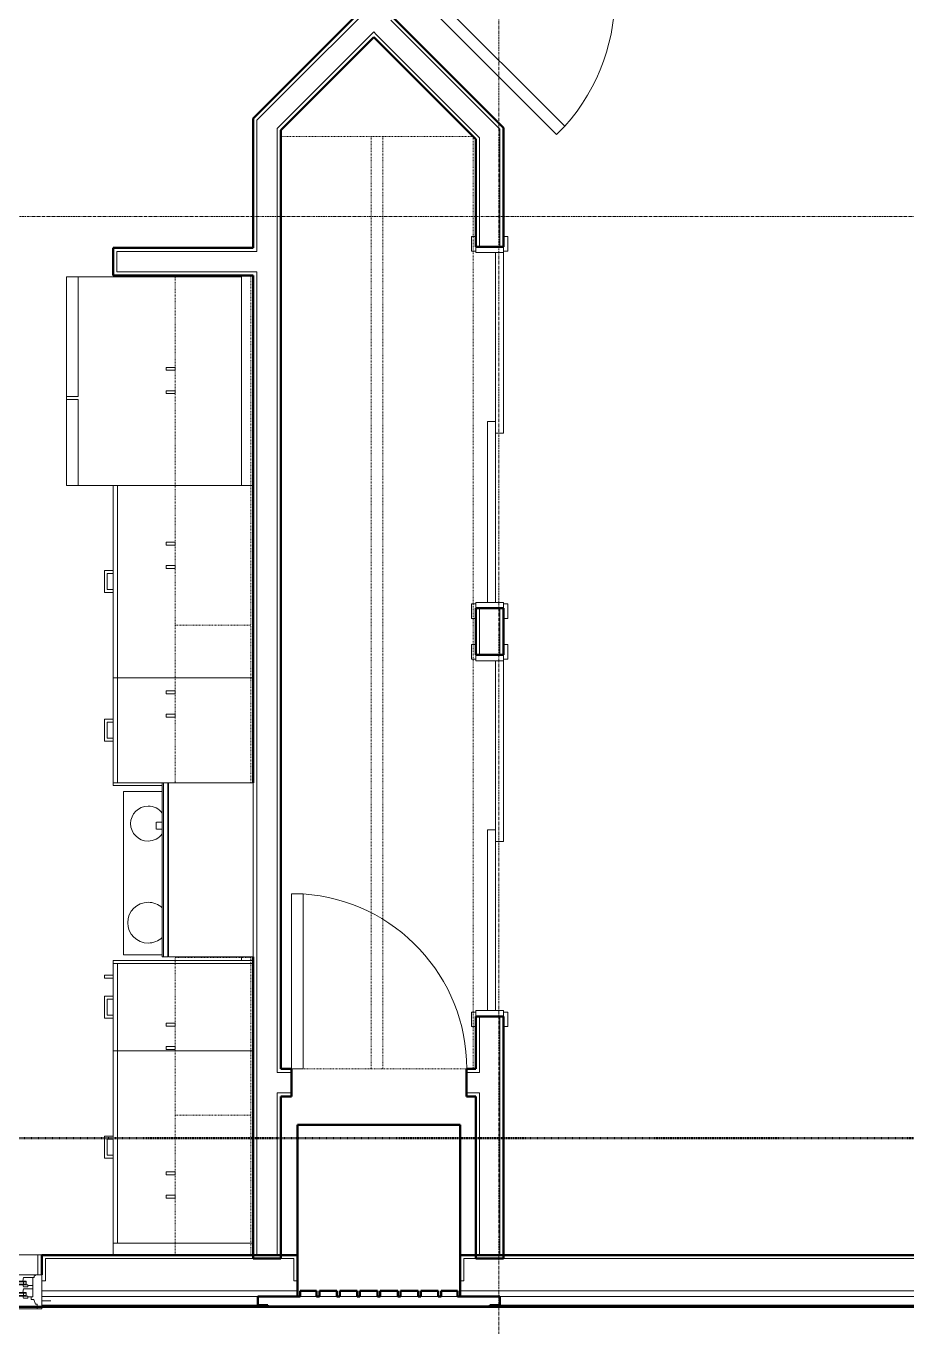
# Model space of a CAD drawing. Header units: inches. Extents: x -4218 to -1830, y 9767 to 12426.
# Drawn here: x -3562.4 to -3411.3, y 9976.7 to 10199.8 of the extents above; entities that cross this region are included whole.
import ezdxf

# ---------------------------------------------------------------- set-up
doc = ezdxf.new("R2010")
doc.units = ezdxf.units.IN
doc.header["$MEASUREMENT"] = 0
for name, pattern in [('Dash', [0.25, 0.125, -0.125]), ('Dash 1_16_', [0.125, 0.0625, -0.0625]), ('Grid Line 1_2_', [0.875, 0.5, -0.125, 0.125, -0.125])]:
    doc.linetypes.add(name, pattern=pattern)
for name, color, linetype, lineweight in [('0-1', 7, 'Continuous', 5), ('0-2', 252, 'Continuous', 9), ('A-DOOR-1', 10, 'Continuous', 9), ('A-DOOR-2', 50, 'Continuous', 20), ('A-DOOR-FRAM-1', 50, 'Continuous', 20), ('A-GENM', 5, 'Continuous', 9), ('A-GENM-6', 5, 'Continuous', 50), ('A-GLAZ-1', 151, 'Continuous', 9), ('A-GLAZ-2', 151, 'Continuous', 20), ('A-GLAZ-3', 151, 'Continuous', 50), ('A-WALL', 113, 'Continuous', 13), ('A-WALL-1', 7, 'Continuous', 50), ('A-WALL-2', 250, 'Continuous', 13), ('A-WALL-7', 113, 'Continuous', 9), ('A-WALL-8', 113, 'Continuous', 50), ('C-PROP-LINE-1', 91, 'Dash 1_16_', 50), ('Q-CASE-1', 253, 'Continuous', 9), ('Q-CASE-2', 252, 'Continuous', 9), ('Q-CASE-3', 10, 'Continuous', 9), ('Q-CASE-4', 10, 'Dash', 9), ('Q-CASE-5', 254, 'Continuous', 9), ('Q-CASE-HDLN-1', 10, 'Dash', 9), ('Q-SPCQ-1', 10, 'Continuous', 9), ('S-GRID-1', 1, 'Grid Line 1_2_', 9)]:
    doc.layers.add(name, color=color, linetype=linetype, lineweight=lineweight)

# ---------------------------------------------------------------- blocks, each defined once
blk = doc.blocks.new('SWING - SINGLE - FLUSH - 30_ x 70_ - MAGIC PAK DOOR - ACOUSTICAL SEAL - IN CLOSET-3199408-BACKGROUND - 2ND FLOOR')
at = {"layer": 'A-DOOR-1'}
blk.add_arc((15, -2.375), 30.067, 180, 266.18593, dxfattribs=at)
at = {"layer": 'A-DOOR-2'}
for p, q in [((13, -2.375), (13, -32.375)), ((15, -2.375), (13, -2.375)), ((15, -2.375), (15, -32.375)), ((15, -32.375), (13, -32.375))]:
    blk.add_line(p, q, dxfattribs=at)
blk = doc.blocks.new('OD_CW_Closet - OD_CW_Closet-2062944-BACKGROUND - 2ND FLOOR')
at = {"layer": 'Q-CASE-HDLN-1'}
for p, q in [((160.64, 24), (0.74, 24)), ((0.74, 24), (0.74, -9)), ((160.64, -9), (160.64, 24)), ((0.74, 8.5), (160.64, 8.5)), ((0.74, 6.5), (160.64, 6.5)), ((0.74, -9), (160.64, -9))]:
    blk.add_line(p, q, dxfattribs=at)
blk = doc.blocks.new('SLIDING - FLUSH - 5-0 x 6-8-3203585-BACKGROUND - 2ND FLOOR')
at = {"layer": 'A-DOOR-1'}
for p, q in [((-30.25, 3), (-32.75, 3)), ((-32.75, 3), (-32.75, 2.25)), ((-32.75, 2.25), (-30.25, 2.25)), ((-30.25, 2.25), (-30.25, 3)), ((30.25, 3), (30.25, 2.25)), ((32.75, 3), (30.25, 3)), ((30.25, 2.25), (32.75, 2.25)), ((32.75, 2.25), (32.75, 3)), ((-30.25, -2.5), (-32.75, -2.5)), ((-32.75, -2.5), (-32.75, -3.25)), ((-32.75, -3.25), (-30.25, -3.25)), ((-30.25, -3.25), (-30.25, -2.5)), ((32.75, -2.5), (30.25, -2.5)), ((30.25, -2.5), (30.25, -3.25)), ((30.25, -3.25), (32.75, -3.25)), ((32.75, -3.25), (32.75, -2.5))]:
    blk.add_line(p, q, dxfattribs=at)
at = {"layer": 'A-DOOR-2'}
for p, q in [((1, 2.25), (-30, 2.25)), ((-30, 2.25), (-30, 0.87)), ((1, 0.87), (1, 2.25)), ((-30, 0.87), (1, 0.87)), ((30, 0.87), (-1, 0.87)), ((-1, 0.87), (-1, -0.5)), ((30, -0.5), (30, 0.87)), ((-1, -0.5), (30, -0.5))]:
    blk.add_line(p, q, dxfattribs=at)
at = {"layer": 'A-DOOR-FRAM-1'}
for p, q in [((-30, 2.25), (-31, 2.25)), ((-31, 2.25), (-31, -2.5)), ((-30, -2.5), (-30, 2.25)), ((31, 2.25), (30, 2.25)), ((30, 2.25), (30, -2.5)), ((31, -2.5), (31, 2.25)), ((-31, -2.5), (-30, -2.5)), ((30, -2.5), (31, -2.5))]:
    blk.add_line(p, q, dxfattribs=at)
blk = doc.blocks.new('SWING - SINGLE - FLUSH - 2-10 x 6-8 - PRIVACY-3199407-BACKGROUND - 2ND FLOOR')
at = {"layer": 'A-DOOR-1'}
blk.add_arc((17, 2.37), 34.07, 93.3657, 180, dxfattribs=at)
at = {"layer": 'A-DOOR-2'}
for p, q in [((15, 2.37), (15, 36.38)), ((17, 36.38), (15, 36.38)), ((17, 2.37), (17, 36.38)), ((17, 2.37), (15, 2.37))]:
    blk.add_line(p, q, dxfattribs=at)
at = {"layer": 'A-DOOR-FRAM-1'}
for p, q in [((-17, 3.37), (-20, 3.37)), ((-20, 3.37), (-20, 2.37)), ((-20, 2.37), (-17, 2.37)), ((-17, 2.37), (-17, 3.37)), ((20, 3.37), (17, 3.37)), ((17, 3.37), (17, 2.37)), ((17, 2.37), (20, 2.37)), ((20, 2.37), (20, 3.37)), ((-17, -2.38), (-20, -2.38)), ((-20, -2.38), (-20, -3.38)), ((-20, -3.38), (-17, -3.38)), ((-17, -3.38), (-17, -2.38)), ((20, -2.38), (17, -2.38)), ((17, -2.38), (17, -3.38)), ((17, -3.38), (20, -3.38)), ((20, -3.38), (20, -2.38))]:
    blk.add_line(p, q, dxfattribs=at)
blk = doc.blocks.new('Refrigerator_-_Side-by-Side_6047 - 36_ X 30_-1372843-BACKGROUND - 2ND FLOOR')
at = {"layer": 'Q-SPCQ-1'}
for p, q in [((-17.88, 15.58), (17.87, 15.58)), ((-17.88, -14.42), (-17.88, 15.58)), ((-17.88, 15.58), (-3.13, 15.58)), ((-17.88, 15.58), (-17.88, 13.58)), ((-3.13, 13.58), (-17.88, 13.58)), ((-3.13, 13.58), (-3.13, 15.58)), ((-2.63, 15.58), (17.87, 15.58)), ((-2.63, 15.58), (-2.63, 13.58)), ((17.87, 13.58), (-2.63, 13.58)), ((17.87, 15.58), (17.87, -14.42)), ((17.87, 13.58), (17.87, 15.58)), ((17.87, -14.42), (-17.88, -14.42))]:
    blk.add_line(p, q, dxfattribs=at)
blk = doc.blocks.new('Range - 24_ x 30_-V7-BACKGROUND - 2ND FLOOR')
at = {"layer": 'Q-SPCQ-1'}
blk.add_line((0, -22), (0.62, -22), dxfattribs=at)
for centre, radius, start, end in [((6.5, -6), 3.5, 360, 180), ((23.5, -6), 3, 0, 180), ((6.5, -6), 3.5, 180, 223.5602), ((6.5, -6), 3.5, 316.3935, 0), ((23.5, -6), 3, 180, 233.8773), ((23.5, -6), 3, 306.1227, 0), ((6.5, -6), 3.5, 261.0228, 278.9772)]:
    blk.add_arc(centre, radius, start, end, dxfattribs=at)
blk = doc.blocks.new('300 Series Wall Hung Cabinet_302 - 24_ X 36_-2573645-BACKGROUND - 2ND FLOOR')
at = {"layer": 'Q-CASE-3'}
for p, q in [((-1.76, 14.69), (-2.25, 14.69)), ((-2.25, 14.69), (-2.25, 13.19)), ((-1.76, 13.19), (-1.76, 14.69)), ((2.24, 14.69), (1.75, 14.69)), ((1.75, 14.69), (1.75, 13.19)), ((2.24, 13.19), (2.24, 14.69)), ((-1.76, 13.19), (-2.25, 13.19)), ((2.24, 13.19), (1.75, 13.19))]:
    blk.add_line(p, q, dxfattribs=at)
at = {"layer": 'Q-CASE-4'}
for p, q in [((-12, 0.19), (-12, 13.19)), ((-12, 13.19), (12, 13.19)), ((12, 13.19), (12, 0.19)), ((12, 0.19), (-12, 0.19))]:
    blk.add_line(p, q, dxfattribs=at)
blk = doc.blocks.new('300 Series Wall Hung Cabinet_302 - 27_ X 36_-2604985-BACKGROUND - 2ND FLOOR')
at = {"layer": 'Q-CASE-3'}
for p, q in [((-2.25, -13.19), (-1.76, -13.19)), ((-2.25, -13.19), (-2.25, -14.69)), ((-1.76, -14.69), (-1.76, -13.19)), ((1.75, -13.19), (2.24, -13.19)), ((1.75, -13.19), (1.75, -14.69)), ((2.24, -14.69), (2.24, -13.19)), ((-2.25, -14.69), (-1.76, -14.69)), ((1.75, -14.69), (2.24, -14.69))]:
    blk.add_line(p, q, dxfattribs=at)
at = {"layer": 'Q-CASE-4'}
for p, q in [((13.5, -0.19), (-13.5, -0.19)), ((-13.5, -0.19), (-13.5, -13.19)), ((13.5, -13.19), (13.5, -0.19)), ((-13.5, -13.19), (13.5, -13.19))]:
    blk.add_line(p, q, dxfattribs=at)
blk = doc.blocks.new('Single Door 1 Drawer 211 - 211 Base Cabinet Single Door1 Drawer 15_-2709781-BACKGROUND - 2ND FLOOR')
at = {"layer": 'Q-CASE-1'}
for p, q in [((1.73, 24), (1.24, 24)), ((-11.26, 0.37), (-11.26, 0)), ((3.74, 0), (3.74, 0.37))]:
    blk.add_line(p, q, dxfattribs=at)
at = {"layer": 'Q-CASE-2'}
for p, q in [((-11.26, 24), (3.74, 24)), ((-11.26, 23.25), (-11.26, 24)), ((3.74, 23.25), (-11.26, 23.25)), ((-11.26, 23.25), (-11.26, 0.37)), ((-5.14, 24), (-5.64, 24)), ((-2.39, 24), (-1.89, 24)), ((1.73, 24), (1.24, 24)), ((3.74, 24), (3.74, 23.25)), ((3.74, 0.37), (3.74, 23.25))]:
    blk.add_line(p, q, dxfattribs=at)
at = {"layer": 'Q-CASE-3'}
for p, q in [((-1.89, 25.5), (-5.64, 25.5)), ((-5.64, 25.5), (-5.64, 24)), ((-5.14, 24), (-5.14, 25)), ((-5.14, 25), (-2.39, 25)), ((-2.39, 25), (-2.39, 24)), ((-1.89, 24), (-1.89, 25.5)), ((1.73, 25.5), (1.24, 25.5)), ((1.24, 25.5), (1.24, 24)), ((1.73, 24), (1.73, 25.5))]:
    blk.add_line(p, q, dxfattribs=at)
at = {"layer": 'Q-CASE-5'}
blk.add_line((-11.26, 0), (3.74, 0), dxfattribs=at)
blk = doc.blocks.new('Base Cabinet 3 Drawer 230 - Base Cabinet 3 Drawer 230 33_-2568065-BACKGROUND - 2ND FLOOR')
at = {"layer": 'Q-CASE-1'}
for p, q in [((-15.76, -0.37), (-15.76, 0)), ((-15.76, -23.25), (-15.76, -2)), ((17.24, 0), (17.24, -0.37)), ((-15.76, -23.25), (-15.76, -24)), ((-1.14, -24), (-0.64, -24)), ((2.61, -24), (2.11, -24))]:
    blk.add_line(p, q, dxfattribs=at)
at = {"layer": 'Q-CASE-2'}
for p, q in [((-15.76, -2), (-15.76, -0.37)), ((17.24, -0.37), (17.24, -23.25)), ((17.24, -23.25), (-15.76, -23.25)), ((-15.76, -24), (17.24, -24)), ((-1.14, -24), (-0.64, -24)), ((2.61, -24), (2.11, -24)), ((17.24, -24), (17.24, -23.25))]:
    blk.add_line(p, q, dxfattribs=at)
at = {"layer": 'Q-CASE-3'}
for p, q in [((-1.14, -24), (-1.14, -25.5)), ((-0.64, -25), (-0.64, -24)), ((2.11, -24), (2.11, -25)), ((2.61, -25.5), (2.61, -24)), ((-1.14, -25.5), (2.61, -25.5)), ((2.11, -25), (-0.64, -25))]:
    blk.add_line(p, q, dxfattribs=at)
at = {"layer": 'Q-CASE-5'}
for p, q in [((-15.76, 0), (17.24, 0)), ((-1.14, -24), (-0.64, -24)), ((2.61, -24), (2.11, -24))]:
    blk.add_line(p, q, dxfattribs=at)
blk = doc.blocks.new('300 Series Wall Hung Cabinet_302 - 18_ x 36_-2359323-BACKGROUND - 2ND FLOOR')
at = {"layer": 'Q-CASE-3'}
for p, q in [((-1.76, 14.69), (-2.25, 14.69)), ((-2.25, 14.69), (-2.25, 13.19)), ((-1.76, 13.19), (-1.76, 14.69)), ((2.24, 14.69), (1.75, 14.69)), ((1.75, 14.69), (1.75, 13.19)), ((2.24, 13.19), (2.24, 14.69)), ((-1.76, 13.19), (-2.25, 13.19)), ((2.24, 13.19), (1.75, 13.19))]:
    blk.add_line(p, q, dxfattribs=at)
at = {"layer": 'Q-CASE-4'}
for p, q in [((-18, 0.19), (-18, 13.19)), ((-18, 13.19), (18, 13.19)), ((18, 13.19), (18, 0.19)), ((18, 0.19), (-18, 0.19))]:
    blk.add_line(p, q, dxfattribs=at)
blk = doc.blocks.new('Base Cabinet 4 Drawer 254 - Base Cabinet 4 Drawer 254 18_-2579089-BACKGROUND - 2ND FLOOR')
at = {"layer": 'Q-CASE-1'}
for p, q in [((-0.64, 24), (-1.14, 24)), ((2.11, 24), (2.61, 24)), ((9.74, 0), (9.74, 0.37))]:
    blk.add_line(p, q, dxfattribs=at)
at = {"layer": 'Q-CASE-2'}
for p, q in [((-8.26, 24), (9.74, 24)), ((-8.26, 23.25), (-8.26, 24)), ((9.74, 23.25), (-8.26, 23.25)), ((-8.26, 23.25), (-8.26, 15.6)), ((-0.64, 24), (-1.14, 24)), ((2.11, 24), (2.61, 24)), ((9.74, 24), (9.74, 23.25)), ((9.74, 0.37), (9.74, 23.25)), ((-8.26, 14.61), (-8.26, 14.49))]:
    blk.add_line(p, q, dxfattribs=at)
at = {"layer": 'Q-CASE-3'}
for p, q in [((2.61, 25.5), (-1.14, 25.5)), ((-1.14, 25.5), (-1.14, 24)), ((-0.64, 24), (-0.64, 25)), ((-0.64, 25), (2.11, 25)), ((2.11, 25), (2.11, 24)), ((2.61, 24), (2.61, 25.5))]:
    blk.add_line(p, q, dxfattribs=at)
at = {"layer": 'Q-CASE-5'}
for p, q in [((-0.64, 24), (-1.14, 24)), ((-0.64, 24), (-1.14, 24)), ((2.11, 24), (2.61, 24)), ((2.11, 24), (2.61, 24)), ((-8.26, 0), (9.74, 0))]:
    blk.add_line(p, q, dxfattribs=at)
blk = doc.blocks.new('300 Series Wall Hung Cabinet_302 - 24_ X 36_-2573584-BACKGROUND - 2ND FLOOR')
at = {"layer": 'Q-CASE-3'}
for p, q in [((-2.25, -13.19), (-1.76, -13.19)), ((-2.25, -13.19), (-2.25, -14.69)), ((-1.76, -14.69), (-1.76, -13.19)), ((1.75, -13.19), (2.24, -13.19)), ((1.75, -13.19), (1.75, -14.69)), ((2.24, -14.69), (2.24, -13.19)), ((-2.25, -14.69), (-1.76, -14.69)), ((1.75, -14.69), (2.24, -14.69))]:
    blk.add_line(p, q, dxfattribs=at)
at = {"layer": 'Q-CASE-4'}
for p, q in [((12, -0.19), (-12, -0.19)), ((-12, -0.19), (-12, -13.19)), ((12, -13.19), (12, -0.19)), ((-12, -13.19), (12, -13.19))]:
    blk.add_line(p, q, dxfattribs=at)
blk = doc.blocks.new('30quot_MicrowaveVent_11166 - 70cm miele oven-2804781-BACKGROUND - 2ND FLOOR')
at = {"layer": 'Q-CASE-3'}
for p, q in [((8.88, 16.6), (7.69, 16.6)), ((7.69, 15.63), (7.69, 16.55)), ((8.88, 16.55), (8.88, 15.63)), ((15.68, 15.6), (-14.2, 15.6)), ((-14.2, 15.39), (-14.2, 15.6)), ((-14.2, 14.61), (-14.2, 15.39)), ((15.68, 15.39), (-14.2, 15.39)), ((15.68, 14.61), (-14.2, 14.61)), ((-14.2, 0), (-14.2, 14.49)), ((-14.2, 14.49), (15.68, 14.49)), ((15.68, 15.6), (15.68, 15.39)), ((15.68, 15.39), (15.68, 14.61)), ((15.68, 14.49), (15.68, 0)), ((-14.2, 0), (15.68, 0))]:
    blk.add_line(p, q, dxfattribs=at)
blk = doc.blocks.new('Base Cabinet 3 Drawer 230 - Base Cabinet 3 Drawer 230 33_-V121-BACKGROUND - 2ND FLOOR')
at = {"layer": 'Q-CASE-1'}
for p, q in [((-0.64, 24), (-1.14, 24)), ((2.11, 24), (2.61, 24)), ((-15.76, 0.37), (-15.76, 0)), ((17.24, 0), (17.24, 0.37))]:
    blk.add_line(p, q, dxfattribs=at)
at = {"layer": 'Q-CASE-2'}
for p, q in [((-15.76, 24), (17.24, 24)), ((-15.76, 23.25), (-15.76, 24)), ((17.24, 23.25), (-15.76, 23.25)), ((-15.76, 23.25), (-15.76, 0.37)), ((-0.64, 24), (-1.14, 24)), ((2.11, 24), (2.61, 24)), ((17.24, 24), (17.24, 23.25)), ((17.24, 0.37), (17.24, 23.25))]:
    blk.add_line(p, q, dxfattribs=at)
at = {"layer": 'Q-CASE-3'}
for p, q in [((2.61, 25.5), (-1.14, 25.5)), ((-1.14, 25.5), (-1.14, 24)), ((-0.64, 24), (-0.64, 25)), ((-0.64, 25), (2.11, 25)), ((2.11, 25), (2.11, 24)), ((2.61, 24), (2.61, 25.5))]:
    blk.add_line(p, q, dxfattribs=at)
at = {"layer": 'Q-CASE-5'}
for p, q in [((-0.64, 24), (-1.14, 24)), ((2.11, 24), (2.61, 24)), ((-15.76, 0), (17.24, 0))]:
    blk.add_line(p, q, dxfattribs=at)
blk = doc.blocks.new('300 Series Wall Hung Cabinet_302 - 27_ X 36_-2605031-BACKGROUND - 2ND FLOOR')
at = {"layer": 'Q-CASE-3'}
for p, q in [((-1.76, 14.69), (-2.25, 14.69)), ((-2.25, 14.69), (-2.25, 13.19)), ((-1.76, 13.19), (-1.76, 14.69)), ((2.24, 14.69), (1.75, 14.69)), ((1.75, 14.69), (1.75, 13.19)), ((2.24, 13.19), (2.24, 14.69)), ((-1.76, 13.19), (-2.25, 13.19)), ((2.24, 13.19), (1.75, 13.19))]:
    blk.add_line(p, q, dxfattribs=at)
at = {"layer": 'Q-CASE-4'}
for p, q in [((-13.5, 0.19), (-13.5, 13.19)), ((-13.5, 13.19), (13.5, 13.19)), ((13.5, 13.19), (13.5, 0.19)), ((13.5, 0.19), (-13.5, 0.19))]:
    blk.add_line(p, q, dxfattribs=at)
blk = doc.blocks.new('CTR - 1st Phase - Unit Layouts_rvt-1-BACKGROUND - 2ND FLOOR')
at = {"layer": 'A-WALL-1'}
for p, q in [((-3498.83, 10208.63), (-3518.75, 10188.71)), ((-3485.29, 10187.14), (-3499.45, 10201.3)), ((-3518.75, 10181.99), (-3502.8, 10197.94)), ((-3502.8, 10197.94), (-3485.29, 10180.42)), ((-3518.75, 10188.71), (-3522.87, 10184.59)), ((-3481.16, 10183.01), (-3485.29, 10187.14)), ((-3522.87, 10184.59), (-3523.5, 10183.96)), ((-3523.5, 10183.96), (-3523.5, 10161.81)), ((-3518.75, 10020.99), (-3518.75, 10181.99)), ((-3480.54, 10182.39), (-3481.16, 10183.01)), ((-3480.54, 10161.99), (-3480.54, 10182.39)), ((-3485.29, 10180.42), (-3485.29, 10161.99)), ((-3523.5, 10161.81), (-3547.5, 10161.81)), ((-3547.5, 10161.81), (-3547.5, 10161.19)), ((-3547.5, 10161.19), (-3547.5, 10157.69)), ((-3485.29, 10161.99), (-3480.54, 10161.99)), ((-3547.5, 10157.69), (-3547.5, 10157.06)), ((-3547.5, 10157.06), (-3523.5, 10157.06)), ((-3523.5, 10157.06), (-3523.5, 10070.06)), ((-3480.54, 10099.99), (-3485.29, 10099.99)), ((-3485.29, 10099.99), (-3485.29, 10091.99)), ((-3480.54, 10091.99), (-3480.54, 10099.99)), ((-3485.29, 10091.99), (-3480.54, 10091.99)), ((-3523.5, 10040.18), (-3523.5, 9988.44)), ((-3480.54, 10029.99), (-3485.29, 10029.99)), ((-3485.29, 10029.99), (-3485.29, 10020.99)), ((-3480.54, 9988.44), (-3480.54, 10029.99)), ((-3516.91, 10020.99), (-3518.75, 10020.99)), ((-3516.91, 10016.24), (-3516.91, 10020.99)), ((-3485.29, 10020.99), (-3486.91, 10020.99)), ((-3486.91, 10020.99), (-3486.91, 10016.24)), ((-3518.75, 9988.44), (-3518.75, 10016.24)), ((-3518.75, 10016.24), (-3516.91, 10016.24)), ((-3486.91, 10016.24), (-3485.29, 10016.24)), ((-3485.29, 10016.24), (-3485.29, 9988.44)), ((-3523.5, 9988.44), (-3522.87, 9988.44)), ((-3522.87, 9988.44), (-3519.37, 9988.44)), ((-3519.37, 9988.44), (-3518.75, 9988.44)), ((-3485.29, 9988.44), (-3484.66, 9988.44)), ((-3484.66, 9988.44), (-3481.16, 9988.44)), ((-3481.16, 9988.44), (-3480.54, 9988.44))]:
    blk.add_line(p, q, dxfattribs=at)
at = {"layer": 'A-WALL-2'}
for p, q in [((-3498.39, 10208.19), (-3518.75, 10187.83)), ((-3502.8, 10198.82), (-3518.75, 10182.88)), ((-3502.8, 10198.82), (-3502.36, 10198.38)), ((-3499.89, 10200.86), (-3485.29, 10186.25)), ((-3502.36, 10198.38), (-3485.29, 10181.3)), ((-3519.37, 10187.2), (-3518.75, 10187.83)), ((-3522.87, 10183.7), (-3519.37, 10187.2)), ((-3485.29, 10186.25), (-3484.66, 10185.63)), ((-3484.66, 10185.63), (-3481.16, 10182.13)), ((-3522.87, 10183.7), (-3522.87, 10161.19)), ((-3519.37, 10182.25), (-3518.75, 10182.88)), ((-3519.37, 10182.25), (-3519.37, 10020.36)), ((-3485.29, 10181.3), (-3484.66, 10180.68)), ((-3481.16, 10182.13), (-3481.16, 10161.99)), ((-3484.66, 10180.68), (-3484.66, 10161.99)), ((-3546.87, 10161.19), (-3546.87, 10157.69)), ((-3546.87, 10161.19), (-3523.5, 10161.19)), ((-3523.5, 10161.19), (-3522.87, 10161.19)), ((-3546.87, 10157.69), (-3523.5, 10157.69)), ((-3523.5, 10157.69), (-3522.87, 10157.69)), ((-3522.87, 10157.69), (-3522.87, 9989.06)), ((-3484.66, 10099.99), (-3484.66, 10091.99)), ((-3481.16, 10099.99), (-3481.16, 10091.99)), ((-3484.66, 10029.99), (-3484.66, 10020.36)), ((-3481.16, 10029.99), (-3481.16, 9989.06)), ((-3519.37, 10020.36), (-3518.75, 10020.36)), ((-3518.75, 10020.36), (-3516.91, 10020.36)), ((-3486.91, 10020.36), (-3485.29, 10020.36)), ((-3485.29, 10020.36), (-3484.66, 10020.36)), ((-3519.37, 10016.86), (-3519.37, 9989.06)), ((-3519.37, 10016.86), (-3518.75, 10016.86)), ((-3518.75, 10016.86), (-3516.91, 10016.86)), ((-3486.91, 10016.86), (-3485.29, 10016.86)), ((-3485.29, 10016.86), (-3484.66, 10016.86)), ((-3484.66, 10016.86), (-3484.66, 9989.06)), ((-3522.87, 9989.06), (-3519.37, 9989.06)), ((-3484.66, 9989.06), (-3481.16, 9989.06))]:
    blk.add_line(p, q, dxfattribs=at)
at = {"layer": 'A-WALL-7'}
for p, q in [((-3547.5, 10069.56), (-3547.5, 10121.06)), ((-3547.5, 10121.06), (-3525.5, 10121.06)), ((-3547.5, 10121.06), (-3547.5, 10069.56)), ((-3523.87, 10121.06), (-3525.5, 10121.06)), ((-3525.5, 10121.06), (-3523.87, 10121.06)), ((-3523.5, 10121.06), (-3523.87, 10121.06)), ((-3523.87, 10121.06), (-3523.5, 10121.06)), ((-3523.5, 10121.06), (-3523.5, 10070.06)), ((-3523.5, 10070.06), (-3523.5, 10121.06)), ((-3547.5, 10069.56), (-3539.1, 10069.56)), ((-3547.5, 10069.56), (-3539.1, 10069.56)), ((-3538.11, 10069.56), (-3537.99, 10069.56)), ((-3538.11, 10069.56), (-3537.99, 10069.56)), ((-3545.75, 10068.56), (-3545.75, 10040.56)), ((-3539.1, 10068.56), (-3545.75, 10068.56)), ((-3545.75, 10068.56), (-3545.75, 10040.56)), ((-3539.1, 10068.56), (-3545.75, 10068.56)), ((-3537.99, 10068.56), (-3538.11, 10068.56)), ((-3537.99, 10068.56), (-3538.11, 10068.56)), ((-3545.75, 10040.56), (-3539.1, 10040.56)), ((-3545.75, 10040.56), (-3539.1, 10040.56)), ((-3538.11, 10040.56), (-3537.99, 10040.56)), ((-3538.11, 10040.56), (-3537.99, 10040.56)), ((-3547.5, 9989.06), (-3547.5, 10039.56)), ((-3547.5, 10039.56), (-3523.87, 10039.56)), ((-3547.5, 10039.56), (-3523.87, 10039.56)), ((-3547.5, 9989.06), (-3547.5, 10039.56)), ((-3523.87, 10039.56), (-3523.5, 10039.56)), ((-3523.87, 10039.56), (-3523.5, 10039.56)), ((-3523.5, 10039.56), (-3523.5, 9989.06)), ((-3523.5, 10039.56), (-3523.5, 9989.06)), ((-3523.87, 9989.06), (-3547.5, 9989.06)), ((-3547.5, 9989.06), (-3523.87, 9989.06)), ((-3523.5, 9989.06), (-3523.87, 9989.06)), ((-3523.87, 9989.06), (-3523.5, 9989.06))]:
    blk.add_line(p, q, dxfattribs=at)
at = {"layer": '0-2'}
for name, p, rotation in [('SWING - SINGLE - FLUSH - 2-10 x 6-8 - PRIVACY-3199407-BACKGROUND - 2ND FLOOR', (-3485.13, 10218.97), 225.000000000005), ('OD_CW_Closet - OD_CW_Closet-2062944-BACKGROUND - 2ND FLOOR', (-3494.75, 10020.25), 90.00000000000412), ('SLIDING - FLUSH - 5-0 x 6-8-3203585-BACKGROUND - 2ND FLOOR', (-3482.79, 10130.99), 270.0000000000031), ('Refrigerator_-_Side-by-Side_6047 - 36_ X 30_-1372843-BACKGROUND - 2ND FLOOR', (-3539.92, 10138.94), 90.00000000000117), ('300 Series Wall Hung Cabinet_302 - 18_ x 36_-2359323-BACKGROUND - 2ND FLOOR', (-3523.69, 10139.06), 90), ('Base Cabinet 3 Drawer 230 - Base Cabinet 3 Drawer 230 33_-2568065-BACKGROUND - 2ND FLOOR', (-3523.5, 10105.3), 269.9999999999951), ('300 Series Wall Hung Cabinet_302 - 24_ X 36_-2573645-BACKGROUND - 2ND FLOOR', (-3523.69, 10109.06), 90), ('300 Series Wall Hung Cabinet_302 - 27_ X 36_-2604985-BACKGROUND - 2ND FLOOR', (-3523.69, 10083.56), 270), ('SLIDING - FLUSH - 5-0 x 6-8-3203585-BACKGROUND - 2ND FLOOR', (-3482.79, 10060.99), 270.0000000000031), ('Base Cabinet 4 Drawer 254 - Base Cabinet 4 Drawer 254 18_-2579089-BACKGROUND - 2ND FLOOR', (-3523.5, 10078.33), 90.00000000000091), ('30quot_MicrowaveVent_11166 - 70cm miele oven-2804781-BACKGROUND - 2ND FLOOR', (-3523.5, 10054.39), 90.00000000000091), ('Range - 24_ x 30_-V7-BACKGROUND - 2ND FLOOR', (-3547.5, 10039.56), 89.9999999999857), ('SWING - SINGLE - FLUSH - 30_ x 70_ - MAGIC PAK DOOR - ACOUSTICAL SEAL - IN CLOSET-3199408-BACKGROUND - 2ND FLOOR', (-3501.91, 10018.61), 180), ('Single Door 1 Drawer 211 - 211 Base Cabinet Single Door1 Drawer 15_-2709781-BACKGROUND - 2ND FLOOR', (-3523.5, 10035.33), 90.00000000000091), ('300 Series Wall Hung Cabinet_302 - 27_ X 36_-2605031-BACKGROUND - 2ND FLOOR', (-3523.69, 10026.56), 90), ('Base Cabinet 3 Drawer 230 - Base Cabinet 3 Drawer 230 33_-V121-BACKGROUND - 2ND FLOOR', (-3523.5, 10006.83), 90.0000000000011), ('300 Series Wall Hung Cabinet_302 - 24_ X 36_-2573584-BACKGROUND - 2ND FLOOR', (-3523.69, 10001.06), 270)]:
    blk.add_blockref(name, p, dxfattribs=dict(at, rotation=rotation))
blk = doc.blocks.new('Window-Double_Hung-Andersen-400_Series-Tilt_Wash - DOUBLE HUNG - REVERSE COTTAGE - 2ND FLOOR-2888952-BACKGROUND - 2ND FLOOR')
at = {"layer": 'A-GLAZ-1'}
for p, q in [((-19.01, 2.44), (-19.01, 3.94)), ((-19.01, 3.94), (-18.95, 3.94)), ((-18.95, 2.44), (-19.01, 2.44)), ((-18.95, 4.44), (18.95, 4.44)), ((-18.95, 1.06), (-18.95, 4.44)), ((-18.32, 1.06), (-18.32, 4.44)), ((18.32, 1.06), (18.32, 4.44)), ((18.95, 4.44), (18.95, 1.06)), ((18.95, 3.94), (19.01, 3.94)), ((19.01, 2.44), (18.95, 2.44)), ((19.01, 3.94), (19.01, 2.44)), ((18.95, 1.06), (-18.95, 1.06)), ((-16.29, -0.19), (-15.7, -0.19)), ((-16.29, -0.56), (-15.7, -0.56)), ((-16.29, -2.13), (-15.7, -2.13)), ((-15.82, -0.56), (-15.82, -0.19)), ((-15.82, -2.5), (-15.82, -2.13)), ((-15.7, -0.06), (15.7, -0.06)), ((-15.7, -0.19), (15.7, -0.19)), ((-15.7, -0.56), (15.7, -0.56)), ((-15.7, -0.69), (15.7, -0.69)), ((-15.7, -2), (15.7, -2)), ((-15.7, -2.13), (15.7, -2.13)), ((16.29, -0.19), (15.7, -0.19)), ((16.29, -0.56), (15.7, -0.56)), ((16.29, -2.13), (15.7, -2.13)), ((15.82, -0.56), (15.82, -0.19)), ((15.82, -2.5), (15.82, -2.13)), ((-16.29, -2.5), (-15.7, -2.5)), ((-15.7, -2.5), (15.7, -2.5)), ((-15.7, -2.63), (15.7, -2.63)), ((16.29, -2.5), (15.7, -2.5))]:
    blk.add_line(p, q, dxfattribs=at)
at = {"layer": 'A-GLAZ-2'}
for p, q in [((-19.01, 1.06), (19.01, 1.06)), ((-19.01, -4.81), (-19.01, 1.06)), ((-17.67, 0.78), (-18, 1.06)), ((-17.67, 0.78), (-17.67, 0.56)), ((-17.67, 0.56), (-15.86, 0.56)), ((-17.42, -2.75), (-17.42, 0.56)), ((-15.86, 0.56), (-15.7, -0.06)), ((15.86, 0.56), (15.7, -0.06)), ((17.67, 0.56), (15.86, 0.56)), ((17.42, -2.75), (17.42, 0.56)), ((17.67, 0.78), (18, 1.06)), ((17.67, 0.78), (17.67, 0.56)), ((19.01, 1.06), (19.01, -4.81)), ((-17.42, -0.81), (-16.57, -0.81)), ((-17.42, -1.38), (-15.86, -1.38)), ((-16.57, -0.69), (-16.57, -1.03)), ((-15.7, -0.69), (-16.57, -0.69)), ((-15.86, -1.03), (-16.57, -1.03)), ((-16.29, -0.69), (-16.29, -0.06)), ((-15.7, -0.06), (-16.29, -0.06)), ((-16.29, -2.63), (-16.29, -2)), ((-15.7, -2), (-16.29, -2)), ((-15.86, -1.03), (-15.7, -0.69)), ((-15.86, -1.38), (-15.7, -2)), ((15.7, -0.06), (16.29, -0.06)), ((15.86, -1.03), (15.7, -0.69)), ((15.7, -0.69), (16.57, -0.69)), ((15.86, -1.38), (15.7, -2)), ((15.7, -2), (16.29, -2)), ((15.86, -1.03), (16.57, -1.03)), ((17.42, -1.38), (15.86, -1.38)), ((16.29, -0.69), (16.29, -0.06)), ((16.29, -2.63), (16.29, -2)), ((16.57, -0.69), (16.57, -1.03)), ((17.42, -0.81), (16.57, -0.81)), ((-19.01, -3.44), (-20.51, -3.44)), ((-18.2, -4), (-17.92, -4)), ((-18.2, -4.81), (-18.2, -4)), ((-17.92, -4), (-17.61, -3.19)), ((-17.61, -3.19), (-17.14, -3.19)), ((-17.42, -2.75), (-16.57, -2.75)), ((-17.14, -3.19), (-17.14, -2.75)), ((-16.57, -2.63), (-16.57, -2.97)), ((-15.7, -2.63), (-16.57, -2.63)), ((-15.86, -2.97), (-16.57, -2.97)), ((-15.86, -2.97), (-15.7, -2.63)), ((15.86, -2.97), (15.7, -2.63)), ((15.7, -2.63), (16.57, -2.63)), ((15.86, -2.97), (16.57, -2.97)), ((16.57, -2.63), (16.57, -2.97)), ((17.42, -2.75), (16.57, -2.75)), ((17.14, -3.19), (17.14, -2.75)), ((17.61, -3.19), (17.14, -3.19)), ((17.92, -4), (17.61, -3.19)), ((18.2, -4), (17.92, -4)), ((18.2, -4.81), (18.2, -4)), ((19.01, -3.44), (20.51, -3.44)), ((19.01, -4.81), (-19.01, -4.81))]:
    blk.add_line(p, q, dxfattribs=at)
blk = doc.blocks.new('V-Series_EWC4_SPVU_RFA_2015 - 2ND AND 3RD FLOOR-V194-BACKGROUND - 2ND FLOOR')
at = {"layer": 'A-GENM'}
for p, q in [((-3512.63, 9981.94), (-3515.42, 9981.94)), ((-3509.14, 9981.94), (-3512.13, 9981.94)), ((-3505.66, 9981.94), (-3508.64, 9981.94)), ((-3502.19, 9981.94), (-3505.16, 9981.94)), ((-3498.69, 9981.94), (-3501.67, 9981.94)), ((-3495.2, 9981.94), (-3498.19, 9981.94)), ((-3491.72, 9981.94), (-3494.7, 9981.94)), ((-3488.42, 9981.94), (-3491.22, 9981.94))]:
    blk.add_line(p, q, dxfattribs=at)
at = {"layer": 'A-GENM-6'}
for p, q in [((-3487.99, 10011.38), (-3515.86, 10011.38)), ((-3515.86, 10011.38), (-3515.86, 9981.94)), ((-3487.99, 9981.94), (-3487.99, 10011.38)), ((-3515.42, 9981.94), (-3515.42, 9982.94)), ((-3515.42, 9982.94), (-3512.63, 9982.94)), ((-3512.63, 9982.94), (-3512.63, 9981.94)), ((-3512.13, 9981.94), (-3512.13, 9982.94)), ((-3512.13, 9982.94), (-3509.14, 9982.94)), ((-3509.14, 9982.94), (-3509.14, 9981.94)), ((-3508.64, 9981.94), (-3508.64, 9982.94)), ((-3508.64, 9982.94), (-3505.66, 9982.94)), ((-3505.66, 9982.94), (-3505.66, 9981.94)), ((-3505.16, 9981.94), (-3505.16, 9982.94)), ((-3505.16, 9982.94), (-3502.17, 9982.94)), ((-3502.17, 9982.94), (-3502.17, 9981.94)), ((-3501.67, 9981.94), (-3501.67, 9982.94)), ((-3501.67, 9982.94), (-3498.69, 9982.94)), ((-3498.69, 9982.94), (-3498.69, 9981.94)), ((-3498.19, 9981.94), (-3498.19, 9982.94)), ((-3498.19, 9982.94), (-3495.2, 9982.94)), ((-3495.2, 9982.94), (-3495.2, 9981.94)), ((-3494.7, 9981.94), (-3494.7, 9982.94)), ((-3494.7, 9982.94), (-3491.72, 9982.94)), ((-3491.72, 9982.94), (-3491.72, 9981.94)), ((-3491.22, 9981.94), (-3491.22, 9982.94)), ((-3491.22, 9982.94), (-3488.42, 9982.94)), ((-3488.42, 9982.94), (-3488.42, 9981.94)), ((-3515.86, 9981.94), (-3515.42, 9981.94)), ((-3512.63, 9981.94), (-3512.13, 9981.94)), ((-3509.14, 9981.94), (-3508.64, 9981.94)), ((-3505.66, 9981.94), (-3505.16, 9981.94)), ((-3502.17, 9981.94), (-3501.67, 9981.94)), ((-3498.69, 9981.94), (-3498.19, 9981.94)), ((-3495.2, 9981.94), (-3494.7, 9981.94)), ((-3491.72, 9981.94), (-3491.22, 9981.94)), ((-3488.42, 9981.94), (-3487.99, 9981.94))]:
    blk.add_line(p, q, dxfattribs=at)
blk = doc.blocks.new('Perforated Panel at Magic-Pak - hvac panel - 2nd floor 2-2702974-BACKGROUND - 2ND FLOOR')
at = {"layer": 'A-GLAZ-3'}
for p, q in [((19.01, 4.44), (-19.01, 4.44)), ((-19.01, 4.44), (-19.01, 4.37)), ((-19.01, 4.37), (19.01, 4.37)), ((19.01, 4.37), (19.01, 4.44))]:
    blk.add_line(p, q, dxfattribs=at)
blk = doc.blocks.new('Family - ___-2835860-BACKGROUND - 2ND FLOOR')
at = {"layer": 'C-PROP-LINE-1'}
blk.add_line((-2636.92, 9980.19), (-3860.72, 9980.19), dxfattribs=at)
blk = doc.blocks.new('Family - ___-2835903-BACKGROUND - 2ND FLOOR')
at = {"layer": 'C-PROP-LINE-1'}
blk.add_line((-2096.45, 10009.09), (-3831.82, 10009.09), dxfattribs=at)
blk = doc.blocks.new('Family - ___-2835932-BACKGROUND - 2ND FLOOR')
at = {"layer": 'C-PROP-LINE-1'}
blk.add_line((-2067.55, 9980.19), (-3860.72, 9980.19), dxfattribs=at)

msp = doc.modelspace()

# ---------------------------------------------------------------- linework, layer by layer
at = {"layer": 'A-WALL'}
for p, q in [((-3559.09, 9988.44), (-3559.09, 9984.63)), ((-3516.49, 9988.44), (-3559.09, 9988.44)), ((-3516.49, 9984.63), (-3516.49, 9988.44)), ((-3487.36, 9988.44), (-3487.36, 9984.63)), ((-3406.36, 9988.44), (-3487.36, 9988.44)), ((-3559.71, 9984.63), (-3559.09, 9984.63)), ((-3516.49, 9984.63), (-3515.86, 9984.63)), ((-3487.99, 9984.63), (-3487.36, 9984.63)), ((-3559.71, 9982.94), (-3515.86, 9982.94)), ((-3487.99, 9982.94), (-3405.74, 9982.94)), ((-3559.71, 9981.94), (-3522.69, 9981.94)), ((-3559.71, 9980.44), (-3522.69, 9980.44)), ((-3481.16, 9981.94), (-3405.74, 9981.94)), ((-3481.16, 9980.44), (-3405.74, 9980.44))]:
    msp.add_line(p, q, dxfattribs=at)
at = {"layer": 'A-WALL-8'}
for p, q in [((-3515.86, 9989.06), (-3559.71, 9989.06)), ((-3559.71, 9989.06), (-3559.71, 9985.69)), ((-3515.86, 9981.94), (-3515.86, 9989.06)), ((-3405.74, 9989.06), (-3487.99, 9989.06)), ((-3487.99, 9989.06), (-3487.99, 9981.94)), ((-3559.71, 9980.19), (-3520.94, 9980.19)), ((-3522.69, 9980.44), (-3522.69, 9981.94)), ((-3522.69, 9981.94), (-3515.86, 9981.94)), ((-3520.94, 9980.44), (-3522.69, 9980.44)), ((-3520.94, 9980.19), (-3520.94, 9980.44)), ((-3487.99, 9981.94), (-3481.16, 9981.94)), ((-3481.16, 9980.44), (-3482.91, 9980.44)), ((-3482.91, 9980.44), (-3482.91, 9980.19)), ((-3482.91, 9980.19), (-3405.74, 9980.19)), ((-3481.16, 9981.94), (-3481.16, 9980.44))]:
    msp.add_line(p, q, dxfattribs=at)
at = {"layer": 'S-GRID-1'}
for p, q in [((-3481.32, 9836.18), (-3481.32, 12376.81)), ((-1830.2, 10167.19), (-4168.71, 10167.19))]:
    msp.add_line(p, q, dxfattribs=at)

# ---------------------------------------------------------------- block references
at = {"layer": '0-1'}
msp.add_blockref('CTR - 1st Phase - Unit Layouts_rvt-1-BACKGROUND - 2ND FLOOR', (0, 0), dxfattribs=at)
at = {"layer": 'A-GENM'}
msp.add_blockref('V-Series_EWC4_SPVU_RFA_2015 - 2ND AND 3RD FLOOR-V194-BACKGROUND - 2ND FLOOR', (0, 0), dxfattribs=at)
at = {"layer": 'A-GLAZ-1'}
msp.add_blockref('Window-Double_Hung-Andersen-400_Series-Tilt_Wash - DOUBLE HUNG - REVERSE COTTAGE - 2ND FLOOR-2888952-BACKGROUND - 2ND FLOOR', (-3578.72, 9984.63), dxfattribs=at)
at = {"layer": 'A-GLAZ-1', "rotation": 180}
msp.add_blockref('Perforated Panel at Magic-Pak - hvac panel - 2nd floor 2-2702974-BACKGROUND - 2ND FLOOR', (-3501.92, 9984.63), dxfattribs=at)
at = {"layer": 'C-PROP-LINE-1'}
for name in ['Family - ___-2835860-BACKGROUND - 2ND FLOOR', 'Family - ___-2835932-BACKGROUND - 2ND FLOOR', 'Family - ___-2835903-BACKGROUND - 2ND FLOOR']:
    msp.add_blockref(name, (0, 0), dxfattribs=at)

doc.saveas('drawing.dxf')
